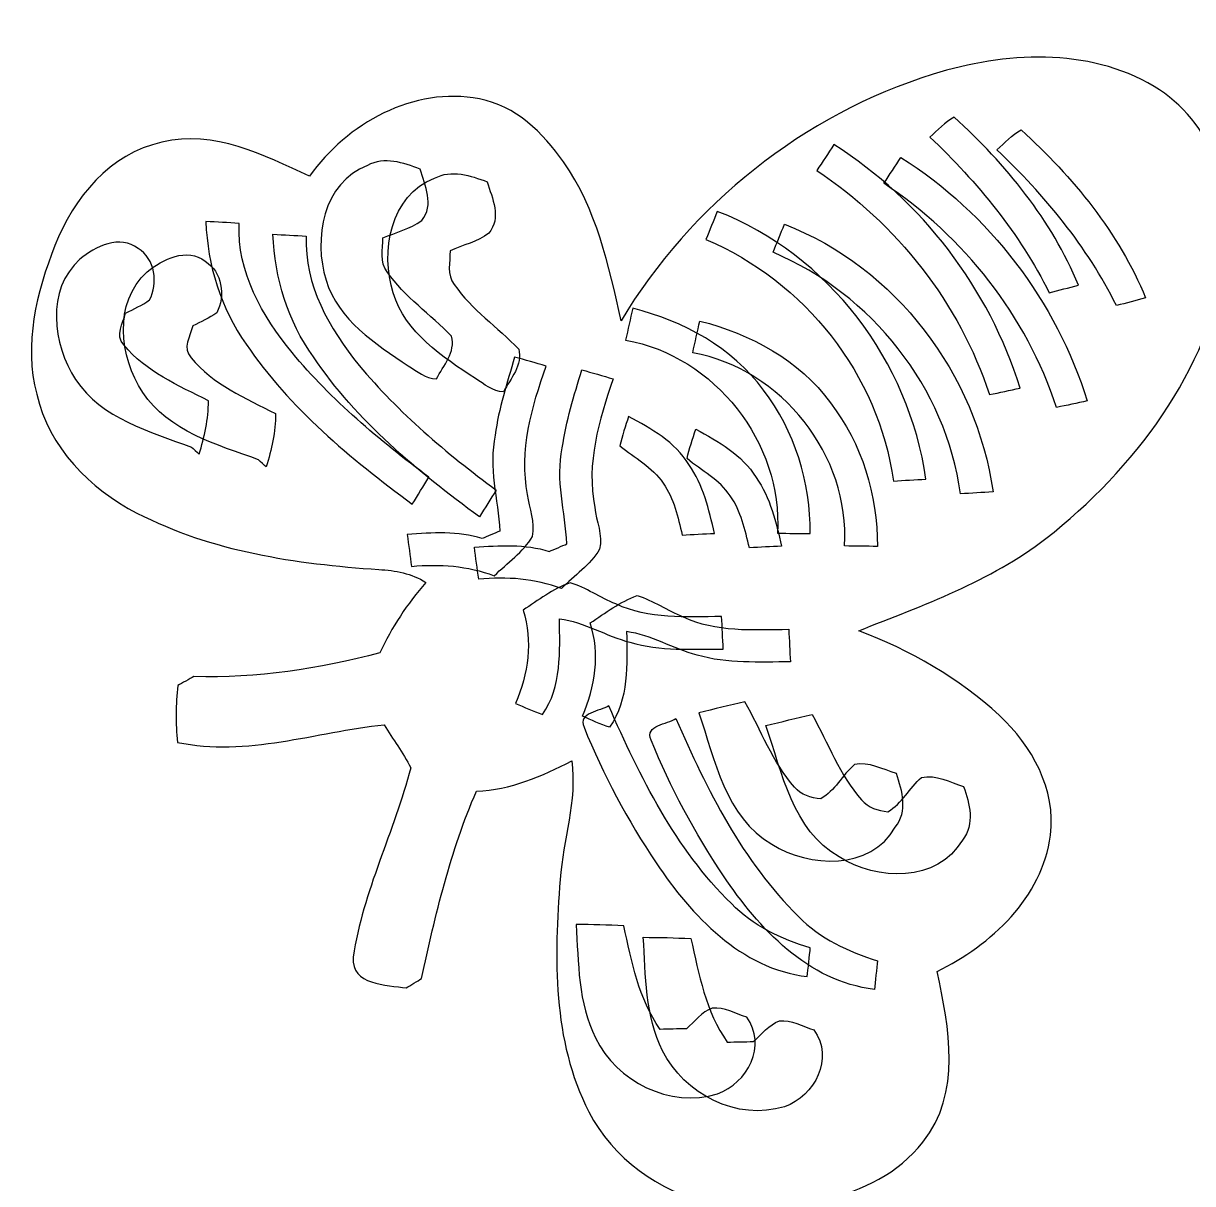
# Model space of a CAD drawing. Header units: centimetres. Extents: x -12.1 to 13.1, y -14.1 to 13.3.
# Drawn here: x -6.01 to 0.07, y -0.75 to 5.28 of the extents above; entities that cross this region are included whole.
import ezdxf

# ---------------------------------------------------------------- set-up
doc = ezdxf.new("R2010")
doc.units = ezdxf.units.CM
doc.header["$MEASUREMENT"] = 0
doc.layers.add('Camada 1', color=7, linetype='Continuous')

msp = doc.modelspace()

# ---------------------------------------------------------------- linework, layer by layer
at = {"layer": 'Camada 1', "color": 156}
for points, knots in [([(7.19334, 13.03468), (7.3401, 13.14263), (7.51225, 13.26928), (7.70557, 13.21495), (7.70557, 13.21495), (7.91901, 13.15815), (8.08834, 13.00116), (8.24214, 12.84982), (8.24214, 12.84982), (8.79777, 12.26703), (9.40139, 11.73364), (9.99792, 11.19388), (9.99792, 11.19388), (10.52957, 10.72434), (11.03686, 10.22834), (11.5766, 9.76796), (11.5766, 9.76796), (11.98617, 9.39331), (12.42044, 9.03312), (12.74042, 8.57451), (12.74042, 8.57451), (12.92775, 8.31945), (12.91927, 7.97622), (12.84942, 7.68163), (12.84942, 7.68163), (12.81627, 7.54723), (12.72384, 7.40189), (12.56967, 7.39941), (12.56967, 7.39941), (12.29204, 7.39624), (12.02464, 7.5144), (11.79674, 7.66575), (11.79674, 7.66575), (11.68173, 7.75993), (11.56956, 7.86084), (11.42774, 7.91376), (11.42774, 7.91376), (11.37553, 7.4301), (11.34307, 6.94469), (11.29825, 6.46031), (11.29825, 6.46031), (11.19985, 5.42278), (11.10317, 4.38457), (10.96311, 3.35162), (10.96311, 3.35162), (10.95571, 3.29802), (10.96031, 3.23804), (11.01004, 3.20524), (11.01004, 3.20524), (11.1434, 3.09765), (11.30215, 3.02389), (11.45842, 2.95513), (11.45842, 2.95513), (11.79957, 2.8126), (12.25007, 3.02145), (12.33649, 3.38514), (12.33649, 3.38514), (12.37917, 3.58693), (12.17986, 3.69558), (12.02887, 3.76931), (12.02887, 3.76931), (12.06345, 3.64408), (12.06062, 3.50793), (11.99007, 3.39503), (11.99007, 3.39503), (11.86906, 3.15336), (11.41751, 3.21089), (11.39493, 3.49312), (11.39493, 3.49312), (11.4034, 3.75029), (11.57166, 4.01415), (11.8299, 4.08223), (11.8299, 4.08223), (12.18974, 4.19161), (12.58238, 3.92065), (12.67869, 3.57177), (12.67869, 3.57177), (12.74006, 3.32555), (12.63459, 3.0694), (12.47867, 2.88068), (12.47867, 2.88068), (12.33967, 2.71559), (12.11565, 2.681), (11.93432, 2.58189), (11.93432, 2.58189), (12.07967, 2.44464), (12.28427, 2.3995), (12.43138, 2.26473), (12.43138, 2.26473), (12.69562, 2.04459), (12.84273, 1.71262), (12.90093, 1.37924), (12.90093, 1.37924), (12.93798, 1.15913), (12.87976, 0.92345), (12.73053, 0.75554), (12.73053, 0.75554), (12.59332, 0.60244), (12.38377, 0.53437), (12.18409, 0.51776), (12.18409, 0.51776), (11.98371, 0.49909), (11.81473, 0.6423), (11.71559, 0.80319), (11.71559, 0.80319), (11.63517, 0.92452), (11.60165, 1.0995), (11.69866, 1.22156), (11.69866, 1.22156), (11.76851, 1.32422), (11.89164, 1.36022), (12.00417, 1.39409), (12.00417, 1.39409), (12.07826, 1.36022), (12.17033, 1.3482), (12.22324, 1.28047), (12.22324, 1.28047), (12.27192, 1.18346), (12.25923, 1.07163), (12.27051, 0.96652), (12.27051, 0.96652), (12.3961, 0.96652), (12.52664, 1.03528), (12.54145, 1.17078), (12.54145, 1.17078), (12.5665, 1.52638), (12.38765, 1.89397), (12.08143, 2.08128), (12.08143, 2.08128), (11.93608, 1.8661), (11.82072, 1.57434), (11.54239, 1.50695), (11.54239, 1.50695), (11.27428, 1.44842), (11.05097, 1.7479), (11.1374, 1.99591), (11.1374, 1.99591), (11.20655, 2.04142), (11.28098, 2.09609), (11.36917, 2.0746), (11.36917, 2.0746), (11.46231, 2.06998), (11.50463, 1.97297), (11.55121, 1.90665), (11.55121, 1.90665), (11.62423, 2.00683), (11.70043, 2.13068), (11.65281, 2.25839), (11.65281, 2.25839), (11.43196, 2.48205), (11.13634, 2.60655), (10.86152, 2.74946), (10.86152, 2.74946), (10.84176, 2.66584), (10.82412, 2.58151), (10.80826, 2.49721), (10.80826, 2.49721), (10.56836, 2.42066), (10.31401, 2.43089), (10.06565, 2.42417), (10.06565, 2.42417), (9.2765, 2.41749), (8.48768, 2.45242), (7.69958, 2.48487), (7.69958, 2.48487), (7.70735, 2.3367), (7.77225, 2.1991), (7.78283, 2.05165), (7.78283, 2.05165), (7.77154, 1.78073), (7.61774, 1.51577), (7.37713, 1.38489), (7.37713, 1.38489), (7.05752, 1.20147), (6.6737, 1.24874), (6.32409, 1.28894), (6.32409, 1.28894), (5.98826, 1.31998), (5.61572, 1.3729), (5.3148, 1.18346), (5.3148, 1.18346), (5.14406, 1.07976), (4.98355, 0.88714), (5.03257, 0.67441), (5.03257, 0.67441), (5.08656, 0.49519), (5.26259, 0.37031), (5.44287, 0.34209), (5.44287, 0.34209), (5.55504, 0.32446), (5.67746, 0.37665), (5.71486, 0.48954), (5.71486, 0.48954), (5.70144, 0.51142), (5.67534, 0.55483), (5.66229, 0.57632), (5.66229, 0.57632), (5.57516, 0.64371), (5.41746, 0.68006), (5.4178, 0.812), (5.4178, 0.812), (5.40898, 0.9136), (5.51236, 0.96155), (5.58325, 1.00848), (5.58325, 1.00848), (5.75613, 0.98874), (5.9678, 0.96755), (6.0641, 0.79998), (6.0641, 0.79998), (6.1837, 0.60595), (6.10432, 0.35232), (5.94909, 0.20308), (5.94909, 0.20308), (5.81151, 0.07469), (5.63407, -0.02938), (5.44075, -0.0248), (5.44075, -0.0248), (5.15182, -0.03221), (4.89535, 0.16746), (4.75742, 0.4091), (4.75742, 0.4091), (4.66464, 0.58514), (4.59937, 0.80353), (4.69039, 0.99366), (4.69039, 0.99366), (4.54716, 0.9002), (4.38417, 0.81269), (4.20708, 0.83068), (4.20708, 0.83068), (3.86136, 0.85679), (3.57383, 1.14749), (3.51387, 1.48297), (3.51387, 1.48297), (3.45496, 1.71579), (3.51528, 1.95464), (3.56784, 2.18253), (3.56784, 2.18253), (3.64863, 2.51695), (3.76611, 2.85564), (3.72342, 3.20452), (3.72342, 3.20452), (3.6772, 3.43665), (3.54174, 3.69455), (3.29373, 3.7545), (3.29373, 3.7545), (3.10923, 3.7845), (2.9466, 3.64939), (2.85558, 3.50194), (2.85558, 3.50194), (2.78715, 3.40278), (2.81255, 3.27755), (2.82101, 3.16538), (2.82101, 3.16538), (2.87992, 3.14702), (2.94836, 3.09624), (3.00729, 3.14595), (3.00729, 3.14595), (3.09018, 3.21933), (3.13993, 3.33998), (3.25704, 3.36682), (3.25704, 3.36682), (3.34772, 3.34598), (3.43026, 3.27649), (3.43908, 3.17878), (3.43908, 3.17878), (3.42814, 3.0313), (3.3777, 2.87751), (3.26798, 2.77344), (3.26798, 2.77344), (3.11982, 2.65489), (2.89651, 2.67253), (2.74517, 2.77592), (2.74517, 2.77592), (2.56172, 2.91031), (2.46507, 3.13431), (2.43473, 3.3541), (2.43473, 3.3541), (2.44248, 3.79084), (2.8704, 4.13091), (3.29092, 4.12316), (3.29092, 4.12316), (3.53962, 4.1288), (3.75517, 3.9796), (3.94108, 3.8307), (3.94108, 3.8307), (3.89946, 4.11609), (3.88358, 4.40431), (3.84443, 4.69008), (3.84443, 4.69008), (3.75658, 4.65869), (3.66027, 4.62376), (3.57032, 4.66927), (3.57032, 4.66927), (3.45672, 4.69642), (3.36641, 4.82271), (3.24081, 4.77614), (3.24081, 4.77614), (3.03516, 4.68936), (2.99211, 4.43924), (2.82737, 4.30836), (2.82737, 4.30836), (2.60793, 4.17008), (2.32783, 4.39128), (2.30914, 4.622), (2.30914, 4.622), (2.2975, 4.80015), (2.46189, 4.91904), (2.49681, 5.08413), (2.49681, 5.08413), (2.50599, 5.14411), (2.47106, 5.20409), (2.41955, 5.23265), (2.41955, 5.23265), (2.26539, 5.31592), (2.07523, 5.31202), (1.93273, 5.41927), (1.93273, 5.41927), (1.86958, 5.48982), (1.84383, 5.59531), (1.88439, 5.68385), (1.88439, 5.68385), (1.94647, 5.88777), (2.1144, 6.03453), (2.29538, 6.13433), (2.29538, 6.13433), (2.22799, 6.27968), (2.11863, 6.40773), (2.08865, 6.56828), (2.08865, 6.56828), (2.08125, 6.64376), (2.10417, 6.71821), (2.11229, 6.793), (2.11229, 6.793), (1.99975, 6.82297), (1.88298, 6.82755), (1.77045, 6.79476), (1.77045, 6.79476), (1.73729, 6.66071), (1.72316, 6.49348), (1.5944, 6.41339), (1.5944, 6.41339), (1.35204, 6.33718), (1.09347, 6.41938), (0.88885, 6.5545), (0.88885, 6.5545), (0.66378, 6.48677), (0.47504, 6.32733), (0.24044, 6.28568), (0.24044, 6.28568), (0.0443, 6.23596), (-0.21392, 6.2938), (-0.29507, 6.49948), (-0.29507, 6.49948), (-0.38185, 6.70584), (-0.27848, 6.92564), (-0.18183, 7.10836), (-0.18183, 7.10836), (-0.04106, 7.40998), (-0.32752, 7.73385), (-0.18005, 8.03299), (-0.18005, 8.03299), (-0.0654, 8.23126), (0.21082, 8.2302), (0.3417, 8.41153), (0.3417, 8.41153), (0.46269, 8.65141), (0.15084, 8.8585), (0.23268, 9.10156), (0.23268, 9.10156), (0.30501, 9.2977), (0.48069, 9.44341), (0.67647, 9.50725), (0.67647, 9.50725), (0.82499, 9.55982), (0.99151, 9.62825), (1.05783, 9.78348), (1.05783, 9.78348), (1.1171, 9.90202), (1.09099, 10.03924), (1.04619, 10.15742), (1.04619, 10.15742), (0.98974, 10.30842), (0.95728, 10.46893), (0.96929, 10.6305), (0.96929, 10.6305), (1.13085, 10.68871), (1.30443, 10.71058), (1.45858, 10.7896), (1.45858, 10.7896), (1.61345, 10.86474), (1.80995, 10.94977), (1.96236, 10.82135), (1.96236, 10.82135), (1.98282, 10.82029), (2.02443, 10.81817), (2.04526, 10.81677), (2.04526, 10.81677), (2.04173, 11.13815), (2.16944, 11.45106), (2.36169, 11.704), (2.36169, 11.704), (2.46294, 11.73893), (2.54973, 11.67084), (2.6284, 11.61686), (2.6284, 11.61686), (2.81855, 11.47611), (3.1043, 11.46693), (3.21859, 11.23199), (3.21859, 11.23199), (3.23058, 11.23128), (3.25528, 11.22987), (3.26763, 11.22916), (3.26763, 11.22916), (3.26763, 11.25562), (3.26763, 11.30889), (3.26763, 11.3357), (3.26763, 11.3357), (3.38652, 11.49375), (3.58372, 11.55442), (3.76822, 11.59781), (3.76822, 11.59781), (3.90263, 11.63133), (4.04268, 11.64014), (4.18027, 11.62286), (4.18027, 11.62286), (4.20425, 11.52691), (4.22119, 11.42954), (4.23918, 11.33217), (4.23918, 11.33217), (4.29386, 11.09017), (4.49741, 10.88627), (4.44556, 10.62239), (4.44556, 10.62239), (4.59442, 10.71058), (4.76199, 10.77408), (4.88583, 10.89966), (4.88583, 10.89966), (5.20121, 11.19353), (5.51871, 11.48493), (5.84009, 11.77174), (5.84009, 11.77174), (6.286, 12.19824), (6.70193, 12.65933), (7.19334, 13.03468)], [0, 0, 0, 0, 0.0089286, 0.0089286, 0.0089286, 0.0089286, 0.0178571, 0.0178571, 0.0178571, 0.0178571, 0.0267857, 0.0267857, 0.0267857, 0.0267857, 0.0357143, 0.0357143, 0.0357143, 0.0357143, 0.0446429, 0.0446429, 0.0446429, 0.0446429, 0.0535714, 0.0535714, 0.0535714, 0.0535714, 0.0625, 0.0625, 0.0625, 0.0625, 0.0714286, 0.0714286, 0.0714286, 0.0714286, 0.0803571, 0.0803571, 0.0803571, 0.0803571, 0.0892857, 0.0892857, 0.0892857, 0.0892857, 0.0982143, 0.0982143, 0.0982143, 0.0982143, 0.1071429, 0.1071429, 0.1071429, 0.1071429, 0.1160714, 0.1160714, 0.1160714, 0.1160714, 0.125, 0.125, 0.125, 0.125, 0.1339286, 0.1339286, 0.1339286, 0.1339286, 0.1428571, 0.1428571, 0.1428571, 0.1428571, 0.1517857, 0.1517857, 0.1517857, 0.1517857, 0.1607143, 0.1607143, 0.1607143, 0.1607143, 0.1696429, 0.1696429, 0.1696429, 0.1696429, 0.1785714, 0.1785714, 0.1785714, 0.1785714, 0.1875, 0.1875, 0.1875, 0.1875, 0.1964286, 0.1964286, 0.1964286, 0.1964286, 0.2053571, 0.2053571, 0.2053571, 0.2053571, 0.2142857, 0.2142857, 0.2142857, 0.2142857, 0.2232143, 0.2232143, 0.2232143, 0.2232143, 0.2321429, 0.2321429, 0.2321429, 0.2321429, 0.2410714, 0.2410714, 0.2410714, 0.2410714, 0.25, 0.25, 0.25, 0.25, 0.2589286, 0.2589286, 0.2589286, 0.2589286, 0.2678571, 0.2678571, 0.2678571, 0.2678571, 0.2767857, 0.2767857, 0.2767857, 0.2767857, 0.2857143, 0.2857143, 0.2857143, 0.2857143, 0.2946429, 0.2946429, 0.2946429, 0.2946429, 0.3035714, 0.3035714, 0.3035714, 0.3035714, 0.3125, 0.3125, 0.3125, 0.3125, 0.3214286, 0.3214286, 0.3214286, 0.3214286, 0.3303571, 0.3303571, 0.3303571, 0.3303571, 0.3392857, 0.3392857, 0.3392857, 0.3392857, 0.3482143, 0.3482143, 0.3482143, 0.3482143, 0.3571429, 0.3571429, 0.3571429, 0.3571429, 0.3660714, 0.3660714, 0.3660714, 0.3660714, 0.375, 0.375, 0.375, 0.375, 0.3839286, 0.3839286, 0.3839286, 0.3839286, 0.3928571, 0.3928571, 0.3928571, 0.3928571, 0.4017857, 0.4017857, 0.4017857, 0.4017857, 0.4107143, 0.4107143, 0.4107143, 0.4107143, 0.4196429, 0.4196429, 0.4196429, 0.4196429, 0.4285714, 0.4285714, 0.4285714, 0.4285714, 0.4375, 0.4375, 0.4375, 0.4375, 0.4464286, 0.4464286, 0.4464286, 0.4464286, 0.4553571, 0.4553571, 0.4553571, 0.4553571, 0.4642857, 0.4642857, 0.4642857, 0.4642857, 0.4732143, 0.4732143, 0.4732143, 0.4732143, 0.4821429, 0.4821429, 0.4821429, 0.4821429, 0.4910714, 0.4910714, 0.4910714, 0.4910714, 0.5, 0.5, 0.5, 0.5, 0.5089286, 0.5089286, 0.5089286, 0.5089286, 0.5178571, 0.5178571, 0.5178571, 0.5178571, 0.5267857, 0.5267857, 0.5267857, 0.5267857, 0.5357143, 0.5357143, 0.5357143, 0.5357143, 0.5446429, 0.5446429, 0.5446429, 0.5446429, 0.5535714, 0.5535714, 0.5535714, 0.5535714, 0.5625, 0.5625, 0.5625, 0.5625, 0.5714286, 0.5714286, 0.5714286, 0.5714286, 0.5803571, 0.5803571, 0.5803571, 0.5803571, 0.5892857, 0.5892857, 0.5892857, 0.5892857, 0.5982143, 0.5982143, 0.5982143, 0.5982143, 0.6071429, 0.6071429, 0.6071429, 0.6071429, 0.6160714, 0.6160714, 0.6160714, 0.6160714, 0.625, 0.625, 0.625, 0.625, 0.6339286, 0.6339286, 0.6339286, 0.6339286, 0.6428571, 0.6428571, 0.6428571, 0.6428571, 0.6517857, 0.6517857, 0.6517857, 0.6517857, 0.6607143, 0.6607143, 0.6607143, 0.6607143, 0.6696429, 0.6696429, 0.6696429, 0.6696429, 0.6785714, 0.6785714, 0.6785714, 0.6785714, 0.6875, 0.6875, 0.6875, 0.6875, 0.6964286, 0.6964286, 0.6964286, 0.6964286, 0.7053571, 0.7053571, 0.7053571, 0.7053571, 0.7142857, 0.7142857, 0.7142857, 0.7142857, 0.7232143, 0.7232143, 0.7232143, 0.7232143, 0.7321429, 0.7321429, 0.7321429, 0.7321429, 0.7410714, 0.7410714, 0.7410714, 0.7410714, 0.75, 0.75, 0.75, 0.75, 0.7589286, 0.7589286, 0.7589286, 0.7589286, 0.7678571, 0.7678571, 0.7678571, 0.7678571, 0.7767857, 0.7767857, 0.7767857, 0.7767857, 0.7857143, 0.7857143, 0.7857143, 0.7857143, 0.7946429, 0.7946429, 0.7946429, 0.7946429, 0.8035714, 0.8035714, 0.8035714, 0.8035714, 0.8125, 0.8125, 0.8125, 0.8125, 0.8214286, 0.8214286, 0.8214286, 0.8214286, 0.8303571, 0.8303571, 0.8303571, 0.8303571, 0.8392857, 0.8392857, 0.8392857, 0.8392857, 0.8482143, 0.8482143, 0.8482143, 0.8482143, 0.8571429, 0.8571429, 0.8571429, 0.8571429, 0.8660714, 0.8660714, 0.8660714, 0.8660714, 0.875, 0.875, 0.875, 0.875, 0.8839286, 0.8839286, 0.8839286, 0.8839286, 0.8928571, 0.8928571, 0.8928571, 0.8928571, 0.9017857, 0.9017857, 0.9017857, 0.9017857, 0.9107143, 0.9107143, 0.9107143, 0.9107143, 0.9196429, 0.9196429, 0.9196429, 0.9196429, 0.9285714, 0.9285714, 0.9285714, 0.9285714, 0.9375, 0.9375, 0.9375, 0.9375, 0.9464286, 0.9464286, 0.9464286, 0.9464286, 0.9553571, 0.9553571, 0.9553571, 0.9553571, 0.9642857, 0.9642857, 0.9642857, 0.9642857, 0.9732143, 0.9732143, 0.9732143, 0.9732143, 0.9821429, 0.9821429, 0.9821429, 0.9821429, 1, 1, 1, 1]), ([(-1.28147, 5.01633), (-0.90964, 5.13308), (-0.47819, 5.15813), (-0.13175, 4.95352), (-0.13175, 4.95352), (0.16774, 4.77362), (0.3018, 4.39439), (0.24499, 4.05887), (0.24499, 4.05887), (0.14798, 3.46976), (-0.23442, 2.96422), (-0.69549, 2.60225), (-0.69549, 2.60225), (-0.98512, 2.38073), (-1.3319, 2.25512), (-1.66811, 2.12355), (-1.66811, 2.12355), (-1.40104, 2.02158), (-1.1467, 1.87764), (-0.93644, 1.68258), (-0.93644, 1.68258), (-0.76675, 1.52559), (-0.64116, 1.2977), (-0.67115, 1.06064), (-0.67115, 1.06064), (-0.71313, 0.73535), (-0.97949, 0.49016), (-1.26064, 0.35226), (-1.26064, 0.35226), (-1.19715, 0.06049), (-1.13224, -0.28029), (-1.33402, -0.53533), (-1.33402, -0.53533), (-1.59402, -0.86024), (-2.06039, -0.89448), (-2.44422, -0.85107), (-2.44422, -0.85107), (-2.70951, -0.79075), (-2.94622, -0.6207), (-3.07145, -0.3773), (-3.07145, -0.3773), (-3.26302, -0.00582), (-3.25031, 0.42564), (-3.22138, 0.83061), (-3.22138, 0.83061), (-3.20445, 1.03663), (-3.13248, 1.23947), (-3.16001, 1.44728), (-3.16001, 1.44728), (-3.31486, 1.36684), (-3.4789, 1.29628), (-3.656, 1.28922), (-3.656, 1.28922), (-3.79253, 0.97806), (-3.86873, 0.64574), (-3.94141, 0.31519), (-3.94141, 0.31519), (-3.96117, 0.3032), (-4.00102, 0.27888), (-4.02078, 0.26689), (-4.02078, 0.26689), (-4.12167, 0.28239), (-4.30934, 0.27956), (-4.29665, 0.42705), (-4.29665, 0.42705), (-4.24656, 0.76853), (-4.08252, 1.08003), (-3.99786, 1.41162), (-3.99786, 1.41162), (-4.03701, 1.48997), (-4.09134, 1.55945), (-4.13544, 1.63459), (-4.13544, 1.63459), (-4.49175, 1.59721), (-4.85157, 1.46702), (-5.2107, 1.54322), (-5.2107, 1.54322), (-5.22057, 1.64165), (-5.21986, 1.74077), (-5.20893, 1.83885), (-5.20893, 1.83885), (-5.18812, 1.85049), (-5.14614, 1.87378), (-5.12497, 1.88543), (-5.12497, 1.88543), (-4.79831, 1.87447), (-4.47374, 1.92563), (-4.15836, 2.00783), (-4.15836, 2.00783), (-4.09768, 2.14188), (-4.01443, 2.26359), (-3.91919, 2.37508), (-3.91919, 2.37508), (-3.99291, 2.42162), (-4.07828, 2.43681), (-4.16365, 2.44209), (-4.16365, 2.44209), (-4.59368, 2.47102), (-5.03395, 2.5349), (-5.4213, 2.73526), (-5.4213, 2.73526), (-5.66649, 2.86084), (-5.87957, 3.0785), (-5.94201, 3.35297), (-5.94201, 3.35297), (-6.01186, 3.61225), (-5.94272, 3.8832), (-5.84782, 4.12625), (-5.84782, 4.12625), (-5.75045, 4.37213), (-5.56207, 4.60605), (-5.29149, 4.66317), (-5.29149, 4.66317), (-5.02021, 4.72987), (-4.76303, 4.59582), (-4.52384, 4.48679), (-4.52384, 4.48679), (-4.33017, 4.76057), (-3.98161, 4.95528), (-3.64084, 4.88862), (-3.64084, 4.88862), (-3.45351, 4.85334), (-3.30853, 4.71223), (-3.20304, 4.56123), (-3.20304, 4.56123), (-3.0323, 4.31746), (-2.96669, 4.02149), (-2.90425, 3.73538), (-2.90425, 3.73538), (-2.54087, 4.33723), (-1.95455, 4.80852), (-1.28147, 5.01633)], [0, 0, 0, 0, 0.0294118, 0.0294118, 0.0294118, 0.0294118, 0.0588235, 0.0588235, 0.0588235, 0.0588235, 0.0882353, 0.0882353, 0.0882353, 0.0882353, 0.1176471, 0.1176471, 0.1176471, 0.1176471, 0.1470588, 0.1470588, 0.1470588, 0.1470588, 0.1764706, 0.1764706, 0.1764706, 0.1764706, 0.2058824, 0.2058824, 0.2058824, 0.2058824, 0.2352941, 0.2352941, 0.2352941, 0.2352941, 0.2647059, 0.2647059, 0.2647059, 0.2647059, 0.2941176, 0.2941176, 0.2941176, 0.2941176, 0.3235294, 0.3235294, 0.3235294, 0.3235294, 0.3529412, 0.3529412, 0.3529412, 0.3529412, 0.3823529, 0.3823529, 0.3823529, 0.3823529, 0.4117647, 0.4117647, 0.4117647, 0.4117647, 0.4411765, 0.4411765, 0.4411765, 0.4411765, 0.4705882, 0.4705882, 0.4705882, 0.4705882, 0.5, 0.5, 0.5, 0.5, 0.5294118, 0.5294118, 0.5294118, 0.5294118, 0.5588235, 0.5588235, 0.5588235, 0.5588235, 0.5882353, 0.5882353, 0.5882353, 0.5882353, 0.6176471, 0.6176471, 0.6176471, 0.6176471, 0.6470588, 0.6470588, 0.6470588, 0.6470588, 0.6764706, 0.6764706, 0.6764706, 0.6764706, 0.7058824, 0.7058824, 0.7058824, 0.7058824, 0.7352941, 0.7352941, 0.7352941, 0.7352941, 0.7647059, 0.7647059, 0.7647059, 0.7647059, 0.7941176, 0.7941176, 0.7941176, 0.7941176, 0.8235294, 0.8235294, 0.8235294, 0.8235294, 0.8529412, 0.8529412, 0.8529412, 0.8529412, 0.8823529, 0.8823529, 0.8823529, 0.8823529, 0.9117647, 0.9117647, 0.9117647, 0.9117647, 0.9411765, 0.9411765, 0.9411765, 0.9411765, 1, 1, 1, 1]), ([(-0.94914, 4.62369), (-0.94914, 4.62369), (-0.94914, 4.62369), (-0.94914, 4.62369), (-0.94914, 4.62369), (-0.70114, 4.38836), (-0.481, 4.12133), (-0.32826, 3.81406), (-0.32826, 3.81406), (-0.27744, 3.82674), (-0.22701, 3.84052), (-0.17621, 3.85392), (-0.17621, 3.85392), (-0.31521, 4.19116), (-0.55474, 4.48361), (-0.8232, 4.72704), (-0.8232, 4.72704), (-0.87188, 4.70165), (-0.90893, 4.65966), (-0.94914, 4.62369)], [0, 0, 0, 0, 0.1666667, 0.1666667, 0.1666667, 0.1666667, 0.3333333, 0.3333333, 0.3333333, 0.3333333, 0.5, 0.5, 0.5, 0.5, 0.6666667, 0.6666667, 0.6666667, 0.6666667, 1, 1, 1, 1]), ([(-1.53758, 4.44975), (-1.53758, 4.44975), (-1.53758, 4.44975), (-1.53758, 4.44975), (-1.53758, 4.44975), (-1.12094, 4.17283), (-0.79569, 3.76149), (-0.6394, 3.28455), (-0.6394, 3.28455), (-0.58612, 3.29547), (-0.53321, 3.30711), (-0.4796, 3.31804), (-0.4796, 3.31804), (-0.64116, 3.83628), (-0.98972, 4.29382), (-1.44833, 4.58452), (-1.44833, 4.58452), (-1.47796, 4.53936), (-1.50724, 4.49419), (-1.53758, 4.44975)], [0, 0, 0, 0, 0.1666667, 0.1666667, 0.1666667, 0.1666667, 0.3333333, 0.3333333, 0.3333333, 0.3333333, 0.5, 0.5, 0.5, 0.5, 0.6666667, 0.6666667, 0.6666667, 0.6666667, 1, 1, 1, 1]), ([(-3.87368, 4.47586), (-3.87368, 4.47586), (-3.87368, 4.47586), (-3.87368, 4.47586), (-3.87368, 4.47586), (-4.10508, 4.38908), (-4.15554, 4.09204), (-4.08886, 3.88004), (-4.08886, 3.88004), (-4.02502, 3.67154), (-3.83275, 3.54841), (-3.66131, 3.4341), (-3.66131, 3.4341), (-3.61509, 3.40764), (-3.57204, 3.36602), (-3.51525, 3.36637), (-3.51525, 3.36637), (-3.47856, 3.43341), (-3.414, 3.50641), (-3.43622, 3.58792), (-3.43622, 3.58792), (-3.54524, 3.70185), (-3.6807, 3.79146), (-3.77101, 3.92272), (-3.77101, 3.92272), (-3.81228, 3.97281), (-3.79182, 4.04054), (-3.79323, 4.09911), (-3.79323, 4.09911), (-3.72585, 4.12874), (-3.65107, 4.14531), (-3.59146, 4.18975), (-3.59146, 4.18975), (-3.52477, 4.27091), (-3.57452, 4.3711), (-3.59991, 4.45754), (-3.59991, 4.45754), (-3.68706, 4.48999), (-3.78512, 4.52385), (-3.87368, 4.47586)], [0, 0, 0, 0, 0.0909091, 0.0909091, 0.0909091, 0.0909091, 0.1818182, 0.1818182, 0.1818182, 0.1818182, 0.2727273, 0.2727273, 0.2727273, 0.2727273, 0.3636364, 0.3636364, 0.3636364, 0.3636364, 0.4545455, 0.4545455, 0.4545455, 0.4545455, 0.5454545, 0.5454545, 0.5454545, 0.5454545, 0.6363636, 0.6363636, 0.6363636, 0.6363636, 0.7272727, 0.7272727, 0.7272727, 0.7272727, 0.8181818, 0.8181818, 0.8181818, 0.8181818, 1, 1, 1, 1]), ([(-2.05439, 4.23705), (-2.05439, 4.23705), (-2.05439, 4.23705), (-2.05439, 4.23705), (-2.05439, 4.23705), (-2.07415, 4.18834), (-2.09391, 4.14004), (-2.1133, 4.09098), (-2.1133, 4.09098), (-1.60107, 3.87366), (-1.21443, 3.38931), (-1.13895, 2.8351), (-1.13895, 2.8351), (-1.0825, 2.83861), (-1.02605, 2.84216), (-0.9696, 2.84533), (-0.9696, 2.84533), (-1.05709, 3.4567), (-1.47479, 4.01302), (-2.05439, 4.23705)], [0, 0, 0, 0, 0.1666667, 0.1666667, 0.1666667, 0.1666667, 0.3333333, 0.3333333, 0.3333333, 0.3333333, 0.5, 0.5, 0.5, 0.5, 0.6666667, 0.6666667, 0.6666667, 0.6666667, 1, 1, 1, 1]), ([(-4.71399, 4.18448), (-4.71399, 4.18448), (-4.71399, 4.18448), (-4.71399, 4.18448), (-4.71399, 4.18448), (-4.70517, 3.95727), (-4.63637, 3.73293), (-4.50408, 3.547), (-4.50408, 3.547), (-4.2776, 3.21293), (-3.96258, 2.9522), (-3.64048, 2.71514), (-3.64048, 2.71514), (-3.61156, 2.76207), (-3.58264, 2.80864), (-3.5537, 2.85519), (-3.5537, 2.85519), (-3.81194, 3.04643), (-4.05994, 3.25561), (-4.26595, 3.50324), (-4.26595, 3.50324), (-4.42012, 3.69341), (-4.55278, 3.92165), (-4.54077, 4.17493), (-4.54077, 4.17493), (-4.59863, 4.17848), (-4.65613, 4.18165), (-4.71399, 4.18448)], [0, 0, 0, 0, 0.125, 0.125, 0.125, 0.125, 0.25, 0.25, 0.25, 0.25, 0.375, 0.375, 0.375, 0.375, 0.5, 0.5, 0.5, 0.5, 0.625, 0.625, 0.625, 0.625, 0.75, 0.75, 0.75, 0.75, 1, 1, 1, 1]), ([(-5.36875, 3.98869), (-5.36875, 3.98869), (-5.36875, 3.98869), (-5.36875, 3.98869), (-5.36875, 3.98869), (-5.54584, 3.82956), (-5.51127, 3.54593), (-5.39133, 3.36286), (-5.39133, 3.36286), (-5.25514, 3.15966), (-5.00608, 3.09121), (-4.78878, 3.01218), (-4.78878, 3.01218), (-4.77889, 3.00267), (-4.75914, 2.98397), (-4.74927, 2.9748), (-4.74927, 2.9748), (-4.7214, 3.06475), (-4.69917, 3.15718), (-4.70093, 3.25206), (-4.70093, 3.25206), (-4.8558, 3.33285), (-5.02761, 3.4034), (-5.13978, 3.5431), (-5.13978, 3.5431), (-5.18741, 3.59323), (-5.14473, 3.6539), (-5.13096, 3.70788), (-5.13096, 3.70788), (-5.08899, 3.72972), (-5.04525, 3.74915), (-5.00644, 3.77665), (-5.00644, 3.77665), (-4.96093, 3.8624), (-4.97752, 3.99148), (-5.0664, 4.0444), (-5.0664, 4.0444), (-5.1599, 4.11816), (-5.28971, 4.05463), (-5.36875, 3.98869)], [0, 0, 0, 0, 0.0909091, 0.0909091, 0.0909091, 0.0909091, 0.1818182, 0.1818182, 0.1818182, 0.1818182, 0.2727273, 0.2727273, 0.2727273, 0.2727273, 0.3636364, 0.3636364, 0.3636364, 0.3636364, 0.4545455, 0.4545455, 0.4545455, 0.4545455, 0.5454545, 0.5454545, 0.5454545, 0.5454545, 0.6363636, 0.6363636, 0.6363636, 0.6363636, 0.7272727, 0.7272727, 0.7272727, 0.7272727, 0.8181818, 0.8181818, 0.8181818, 0.8181818, 1, 1, 1, 1]), ([(-2.531, 3.56853), (-2.531, 3.56853), (-2.531, 3.56853), (-2.531, 3.56853), (-2.531, 3.56853), (-2.06674, 3.48385), (-1.71397, 3.03513), (-1.74147, 2.56415), (-1.74147, 2.56415), (-1.68468, 2.56345), (-1.62789, 2.56273), (-1.5711, 2.56204), (-1.5711, 2.56204), (-1.57003, 2.82838), (-1.65082, 3.09652), (-1.81451, 3.3078), (-1.81451, 3.3078), (-1.97679, 3.53077), (-2.23114, 3.66658), (-2.49395, 3.73362), (-2.49395, 3.73362), (-2.50701, 3.67895), (-2.51936, 3.62389), (-2.531, 3.56853)], [0, 0, 0, 0, 0.1428571, 0.1428571, 0.1428571, 0.1428571, 0.2857143, 0.2857143, 0.2857143, 0.2857143, 0.4285714, 0.4285714, 0.4285714, 0.4285714, 0.5714286, 0.5714286, 0.5714286, 0.5714286, 0.7142857, 0.7142857, 0.7142857, 0.7142857, 1, 1, 1, 1]), ([(-3.10814, 3.47995), (-3.10814, 3.47995), (-3.10814, 3.47995), (-3.10814, 3.47995), (-3.10814, 3.47995), (-3.14766, 3.34629), (-3.19105, 3.21258), (-3.20939, 3.07357), (-3.20939, 3.07357), (-3.24538, 2.90741), (-3.19422, 2.74126), (-3.1854, 2.57476), (-3.1854, 2.57476), (-3.20833, 2.56487), (-3.2542, 2.54547), (-3.27712, 2.53593), (-3.27712, 2.53593), (-3.40342, 2.5751), (-3.53677, 2.5677), (-3.66694, 2.55746), (-3.66694, 2.55746), (-3.65953, 2.50206), (-3.65212, 2.4467), (-3.64437, 2.39131), (-3.64437, 2.39131), (-3.49902, 2.4054), (-3.35192, 2.39516), (-3.21432, 2.34297), (-3.21432, 2.34297), (-3.14729, 2.41001), (-3.0637, 2.46468), (-3.01537, 2.54757), (-3.01537, 2.54757), (-2.99878, 2.62027), (-3.0323, 2.69292), (-3.04076, 2.76489), (-3.04076, 2.76489), (-3.08592, 2.99209), (-3.0189, 3.21999), (-2.94481, 3.43307), (-2.94481, 3.43307), (-2.99948, 3.44857), (-3.05381, 3.46479), (-3.10814, 3.47995)], [0, 0, 0, 0, 0.0833333, 0.0833333, 0.0833333, 0.0833333, 0.1666667, 0.1666667, 0.1666667, 0.1666667, 0.25, 0.25, 0.25, 0.25, 0.3333333, 0.3333333, 0.3333333, 0.3333333, 0.4166667, 0.4166667, 0.4166667, 0.4166667, 0.5, 0.5, 0.5, 0.5, 0.5833333, 0.5833333, 0.5833333, 0.5833333, 0.6666667, 0.6666667, 0.6666667, 0.6666667, 0.75, 0.75, 0.75, 0.75, 0.8333333, 0.8333333, 0.8333333, 0.8333333, 1, 1, 1, 1]), ([(-2.51548, 3.17165), (-2.51548, 3.17165), (-2.51548, 3.17165), (-2.51548, 3.17165), (-2.51548, 3.17165), (-2.53135, 3.12084), (-2.5504, 3.0704), (-2.56099, 3.01817), (-2.56099, 3.01817), (-2.48443, 2.95609), (-2.39235, 2.90848), (-2.33627, 2.82415), (-2.33627, 2.82415), (-2.27946, 2.74477), (-2.25972, 2.64776), (-2.23643, 2.55464), (-2.23643, 2.55464), (-2.18105, 2.55781), (-2.12531, 2.56029), (-2.06957, 2.56311), (-2.06957, 2.56311), (-2.09778, 2.68727), (-2.12707, 2.81498), (-2.2022, 2.92082), (-2.2022, 2.92082), (-2.27417, 3.03864), (-2.39835, 3.10709), (-2.51548, 3.17165)], [0, 0, 0, 0, 0.125, 0.125, 0.125, 0.125, 0.25, 0.25, 0.25, 0.25, 0.375, 0.375, 0.375, 0.375, 0.5, 0.5, 0.5, 0.5, 0.625, 0.625, 0.625, 0.625, 0.75, 0.75, 0.75, 0.75, 1, 1, 1, 1]), ([(-3.06405, 2.16448), (-3.06405, 2.16448), (-3.06405, 2.16448), (-3.06405, 2.16448), (-3.06405, 2.16448), (-3.01218, 2.00149), (-3.03864, 1.83354), (-3.10391, 1.67941), (-3.10391, 1.67941), (-3.05805, 1.65895), (-3.01184, 1.6381), (-2.9635, 1.62188), (-2.9635, 1.62188), (-2.8612, 1.76654), (-2.87426, 1.95102), (-2.87496, 2.11897), (-2.87496, 2.11897), (-2.7455, 2.10236), (-2.63365, 2.02898), (-2.50842, 1.99725), (-2.50842, 1.99725), (-2.35108, 1.95033), (-2.18527, 1.96198), (-2.02335, 1.96125), (-2.02335, 1.96125), (-2.02618, 2.01806), (-2.02935, 2.07449), (-2.03217, 2.13096), (-2.03217, 2.13096), (-2.21633, 2.12955), (-2.4107, 2.11542), (-2.5818, 2.19621), (-2.5818, 2.19621), (-2.66364, 2.22832), (-2.73597, 2.28192), (-2.82027, 2.30593), (-2.82027, 2.30593), (-2.90988, 2.27524), (-2.98538, 2.21526), (-3.06405, 2.16448)], [0, 0, 0, 0, 0.0909091, 0.0909091, 0.0909091, 0.0909091, 0.1818182, 0.1818182, 0.1818182, 0.1818182, 0.2727273, 0.2727273, 0.2727273, 0.2727273, 0.3636364, 0.3636364, 0.3636364, 0.3636364, 0.4545455, 0.4545455, 0.4545455, 0.4545455, 0.5454545, 0.5454545, 0.5454545, 0.5454545, 0.6363636, 0.6363636, 0.6363636, 0.6363636, 0.7272727, 0.7272727, 0.7272727, 0.7272727, 0.8181818, 0.8181818, 0.8181818, 0.8181818, 1, 1, 1, 1]), ([(-2.7476, 1.55522), (-2.7476, 1.55522), (-2.7476, 1.55522), (-2.7476, 1.55522), (-2.7476, 1.55522), (-2.64778, 1.30827), (-2.52007, 1.07121), (-2.37189, 0.84966), (-2.37189, 0.84966), (-2.18739, 0.57557), (-1.9327, 0.30003), (-1.58662, 0.2591), (-1.58662, 0.2591), (-1.58272, 0.29613), (-1.57461, 0.37058), (-1.57073, 0.40762), (-1.57073, 0.40762), (-1.72173, 0.45488), (-1.86989, 0.52265), (-1.98137, 0.63834), (-1.98137, 0.63834), (-2.27276, 0.92411), (-2.45692, 1.2977), (-2.61884, 1.66704), (-2.61884, 1.66704), (-2.66293, 1.63707), (-2.78217, 1.63352), (-2.7476, 1.55522)], [0, 0, 0, 0, 0.125, 0.125, 0.125, 0.125, 0.25, 0.25, 0.25, 0.25, 0.375, 0.375, 0.375, 0.375, 0.5, 0.5, 0.5, 0.5, 0.625, 0.625, 0.625, 0.625, 0.75, 0.75, 0.75, 0.75, 1, 1, 1, 1]), ([(-2.15106, 1.63001), (-2.15106, 1.63001), (-2.15106, 1.63001), (-2.15106, 1.63001), (-2.15106, 1.63001), (-2.06569, 1.38658), (-2.01312, 1.08744), (-1.77041, 0.9474), (-1.77041, 0.9474), (-1.57497, 0.82354), (-1.25818, 0.81156), (-1.12906, 1.03521), (-1.12906, 1.03521), (-1.06274, 1.11917), (-1.09166, 1.22324), (-1.12306, 1.31427), (-1.12306, 1.31427), (-1.19432, 1.33614), (-1.26522, 1.37741), (-1.34179, 1.36084), (-1.34179, 1.36084), (-1.40458, 1.30579), (-1.44303, 1.225), (-1.51677, 1.1827), (-1.51677, 1.1827), (-1.56686, 1.18869), (-1.62048, 1.20244), (-1.65294, 1.24405), (-1.65294, 1.24405), (-1.76724, 1.3739), (-1.82757, 1.53899), (-1.91046, 1.68823), (-1.91046, 1.68823), (-1.99124, 1.67021), (-2.07098, 1.64906), (-2.15106, 1.63001)], [0, 0, 0, 0, 0.1, 0.1, 0.1, 0.1, 0.2, 0.2, 0.2, 0.2, 0.3, 0.3, 0.3, 0.3, 0.4, 0.4, 0.4, 0.4, 0.5, 0.5, 0.5, 0.5, 0.6, 0.6, 0.6, 0.6, 0.7, 0.7, 0.7, 0.7, 0.8, 0.8, 0.8, 0.8, 1, 1, 1, 1]), ([(-2.78852, 0.52968), (-2.78852, 0.52968), (-2.78852, 0.52968), (-2.78852, 0.52968), (-2.78852, 0.52968), (-2.77617, 0.33179), (-2.779, 0.12188), (-2.68798, -0.0598), (-2.68798, -0.0598), (-2.57722, -0.28594), (-2.30029, -0.42774), (-2.05405, -0.35084), (-2.05405, -0.35084), (-1.89635, -0.29438), (-1.79405, -0.09966), (-1.90129, 0.0485), (-1.90129, 0.0485), (-1.9602, 0.06614), (-2.0177, 0.10142), (-2.08085, 0.09508), (-2.08085, 0.09508), (-2.13588, 0.07531), (-2.17187, 0.02487), (-2.21492, -0.01216), (-2.21492, -0.01216), (-2.26077, -0.01322), (-2.30628, -0.01391), (-2.35143, -0.01533), (-2.35143, -0.01533), (-2.46362, 0.14376), (-2.4996, 0.33744), (-2.54087, 0.52334), (-2.54087, 0.52334), (-2.62342, 0.52758), (-2.70598, 0.52899), (-2.78852, 0.52968)], [0, 0, 0, 0, 0.1, 0.1, 0.1, 0.1, 0.2, 0.2, 0.2, 0.2, 0.3, 0.3, 0.3, 0.3, 0.4, 0.4, 0.4, 0.4, 0.5, 0.5, 0.5, 0.5, 0.6, 0.6, 0.6, 0.6, 0.7, 0.7, 0.7, 0.7, 0.8, 0.8, 0.8, 0.8, 1, 1, 1, 1])]:
    msp.add_open_spline(points, degree=3, knots=knots, dxfattribs=at)
at = {"layer": 'Camada 1', "color": 7}
for points, knots in [([(-1.29821, 4.69018), (-1.25801, 4.72615), (-1.22096, 4.76815), (-1.17228, 4.79354), (-1.17228, 4.79354), (-0.90382, 4.55012), (-0.66428, 4.25767), (-0.52528, 3.92041), (-0.52528, 3.92041), (-0.57608, 3.90701), (-0.62652, 3.89325), (-0.67734, 3.88055), (-0.67734, 3.88055), (-0.83007, 4.18782), (-1.05021, 4.45487), (-1.29821, 4.69018)], [0, 0, 0, 0, 0.2, 0.2, 0.2, 0.2, 0.4, 0.4, 0.4, 0.4, 0.6, 0.6, 0.6, 0.6, 1, 1, 1, 1]), ([(-1.88665, 4.51626), (-1.85632, 4.5607), (-1.82703, 4.60587), (-1.7974, 4.65101), (-1.7974, 4.65101), (-1.33879, 4.36033), (-0.99024, 3.90277), (-0.82868, 3.38454), (-0.82868, 3.38454), (-0.88229, 3.37361), (-0.9352, 3.36196), (-0.98848, 3.35104), (-0.98848, 3.35104), (-1.14477, 3.82798), (-1.47002, 4.23932), (-1.88665, 4.51626)], [0, 0, 0, 0, 0.2, 0.2, 0.2, 0.2, 0.4, 0.4, 0.4, 0.4, 0.6, 0.6, 0.6, 0.6, 1, 1, 1, 1]), ([(-4.22275, 4.54235), (-4.13419, 4.59034), (-4.03613, 4.55648), (-3.94899, 4.52402), (-3.94899, 4.52402), (-3.9236, 4.43759), (-3.87385, 4.3374), (-3.94053, 4.25626), (-3.94053, 4.25626), (-4.00015, 4.21181), (-4.07492, 4.19522), (-4.14231, 4.1656), (-4.14231, 4.1656), (-4.1409, 4.10703), (-4.16136, 4.0393), (-4.12009, 3.98921), (-4.12009, 3.98921), (-4.02978, 3.85797), (-3.89431, 3.76836), (-3.78529, 3.65441), (-3.78529, 3.65441), (-3.76307, 3.57292), (-3.82763, 3.4999), (-3.86432, 3.43288), (-3.86432, 3.43288), (-3.92112, 3.43252), (-3.96416, 3.47415), (-4.01038, 3.50061), (-4.01038, 3.50061), (-4.18182, 3.61492), (-4.37409, 3.73803), (-4.43793, 3.94652), (-4.43793, 3.94652), (-4.50461, 4.15854), (-4.45416, 4.45557), (-4.22275, 4.54235)], [0, 0, 0, 0, 0.1, 0.1, 0.1, 0.1, 0.2, 0.2, 0.2, 0.2, 0.3, 0.3, 0.3, 0.3, 0.4, 0.4, 0.4, 0.4, 0.5, 0.5, 0.5, 0.5, 0.6, 0.6, 0.6, 0.6, 0.7, 0.7, 0.7, 0.7, 0.8, 0.8, 0.8, 0.8, 1, 1, 1, 1]), ([(-2.40347, 4.30354), (-1.82386, 4.07952), (-1.40616, 3.52319), (-1.31867, 2.91182), (-1.31867, 2.91182), (-1.37512, 2.90865), (-1.43157, 2.90512), (-1.48802, 2.90159), (-1.48802, 2.90159), (-1.5635, 3.45581), (-1.95014, 3.94017), (-2.46238, 4.15748), (-2.46238, 4.15748), (-2.44298, 4.20652), (-2.42322, 4.25484), (-2.40347, 4.30354)], [0, 0, 0, 0, 0.2, 0.2, 0.2, 0.2, 0.4, 0.4, 0.4, 0.4, 0.6, 0.6, 0.6, 0.6, 1, 1, 1, 1]), ([(-5.06306, 4.25097), (-5.0052, 4.24814), (-4.9477, 4.24497), (-4.88984, 4.24144), (-4.88984, 4.24144), (-4.90185, 3.98814), (-4.76919, 3.7599), (-4.61503, 3.56975), (-4.61503, 3.56975), (-4.40901, 3.3221), (-4.16102, 3.11291), (-3.90277, 2.92169), (-3.90277, 2.92169), (-3.93171, 2.87513), (-3.96063, 2.82857), (-3.98955, 2.78165), (-3.98955, 2.78165), (-4.31165, 3.01871), (-4.62667, 3.27942), (-4.85315, 3.6135), (-4.85315, 3.6135), (-4.98544, 3.79942), (-5.05424, 4.02378), (-5.06306, 4.25097)], [0, 0, 0, 0, 0.1428571, 0.1428571, 0.1428571, 0.1428571, 0.2857143, 0.2857143, 0.2857143, 0.2857143, 0.4285714, 0.4285714, 0.4285714, 0.4285714, 0.5714286, 0.5714286, 0.5714286, 0.5714286, 0.7142857, 0.7142857, 0.7142857, 0.7142857, 1, 1, 1, 1]), ([(-5.71782, 4.05518), (-5.63879, 4.12114), (-5.50898, 4.18465), (-5.41548, 4.11091), (-5.41548, 4.11091), (-5.32659, 4.05799), (-5.31001, 3.92888), (-5.35552, 3.84315), (-5.35552, 3.84315), (-5.39433, 3.81565), (-5.43806, 3.79623), (-5.48004, 3.77437), (-5.48004, 3.77437), (-5.4938, 3.72039), (-5.53649, 3.65972), (-5.48886, 3.60961), (-5.48886, 3.60961), (-5.37669, 3.46991), (-5.20488, 3.39936), (-5.05001, 3.31857), (-5.05001, 3.31857), (-5.04825, 3.22367), (-5.07047, 3.13124), (-5.09834, 3.04129), (-5.09834, 3.04129), (-5.10821, 3.05047), (-5.12797, 3.06916), (-5.13785, 3.07869), (-5.13785, 3.07869), (-5.35515, 3.1577), (-5.60422, 3.22615), (-5.7404, 3.42935), (-5.7404, 3.42935), (-5.86034, 3.61244), (-5.89492, 3.89607), (-5.71782, 4.05518)], [0, 0, 0, 0, 0.1, 0.1, 0.1, 0.1, 0.2, 0.2, 0.2, 0.2, 0.3, 0.3, 0.3, 0.3, 0.4, 0.4, 0.4, 0.4, 0.5, 0.5, 0.5, 0.5, 0.6, 0.6, 0.6, 0.6, 0.7, 0.7, 0.7, 0.7, 0.8, 0.8, 0.8, 0.8, 1, 1, 1, 1]), ([(-2.88008, 3.63502), (-2.86843, 3.6904), (-2.85608, 3.74543), (-2.84302, 3.80012), (-2.84302, 3.80012), (-2.58022, 3.73308), (-2.32587, 3.59728), (-2.16358, 3.37431), (-2.16358, 3.37431), (-1.99989, 3.16301), (-1.9191, 2.89489), (-1.92017, 2.62854), (-1.92017, 2.62854), (-1.97696, 2.62924), (-2.03376, 2.62995), (-2.09055, 2.63065), (-2.09055, 2.63065), (-2.06304, 3.10161), (-2.41582, 3.55035), (-2.88008, 3.63502)], [0, 0, 0, 0, 0.1666667, 0.1666667, 0.1666667, 0.1666667, 0.3333333, 0.3333333, 0.3333333, 0.3333333, 0.5, 0.5, 0.5, 0.5, 0.6666667, 0.6666667, 0.6666667, 0.6666667, 1, 1, 1, 1]), ([(-3.45722, 3.54646), (-3.40289, 3.5313), (-3.34856, 3.51508), (-3.29388, 3.49956), (-3.29388, 3.49956), (-3.36797, 3.28648), (-3.435, 3.05859), (-3.38983, 2.83138), (-3.38983, 2.83138), (-3.38137, 2.75943), (-3.34785, 2.68676), (-3.36444, 2.61408), (-3.36444, 2.61408), (-3.41277, 2.53118), (-3.49637, 2.4765), (-3.5634, 2.40946), (-3.5634, 2.40946), (-3.70099, 2.46167), (-3.8481, 2.4719), (-3.99345, 2.45779), (-3.99345, 2.45779), (-4.0012, 2.51319), (-4.00861, 2.56857), (-4.01601, 2.62395), (-4.01601, 2.62395), (-3.88584, 2.63418), (-3.7525, 2.64159), (-3.6262, 2.60244), (-3.6262, 2.60244), (-3.60327, 2.61196), (-3.5574, 2.63136), (-3.53447, 2.64125), (-3.53447, 2.64125), (-3.54329, 2.80775), (-3.59445, 2.9739), (-3.55847, 3.14006), (-3.55847, 3.14006), (-3.54012, 3.27907), (-3.49673, 3.41277), (-3.45722, 3.54646)], [0, 0, 0, 0, 0.0909091, 0.0909091, 0.0909091, 0.0909091, 0.1818182, 0.1818182, 0.1818182, 0.1818182, 0.2727273, 0.2727273, 0.2727273, 0.2727273, 0.3636364, 0.3636364, 0.3636364, 0.3636364, 0.4545455, 0.4545455, 0.4545455, 0.4545455, 0.5454545, 0.5454545, 0.5454545, 0.5454545, 0.6363636, 0.6363636, 0.6363636, 0.6363636, 0.7272727, 0.7272727, 0.7272727, 0.7272727, 0.8181818, 0.8181818, 0.8181818, 0.8181818, 1, 1, 1, 1]), ([(-2.86456, 3.23814), (-2.74742, 3.17358), (-2.62325, 3.10515), (-2.55128, 2.98732), (-2.55128, 2.98732), (-2.47614, 2.88149), (-2.44686, 2.75378), (-2.41864, 2.6296), (-2.41864, 2.6296), (-2.47438, 2.62678), (-2.53012, 2.62431), (-2.5855, 2.62113), (-2.5855, 2.62113), (-2.60879, 2.71426), (-2.62854, 2.81128), (-2.68534, 2.89065), (-2.68534, 2.89065), (-2.74143, 2.97497), (-2.8335, 3.0226), (-2.91007, 3.08468), (-2.91007, 3.08468), (-2.89947, 3.13689), (-2.88042, 3.18735), (-2.86456, 3.23814)], [0, 0, 0, 0, 0.1428571, 0.1428571, 0.1428571, 0.1428571, 0.2857143, 0.2857143, 0.2857143, 0.2857143, 0.4285714, 0.4285714, 0.4285714, 0.4285714, 0.5714286, 0.5714286, 0.5714286, 0.5714286, 0.7142857, 0.7142857, 0.7142857, 0.7142857, 1, 1, 1, 1]), ([(-3.41312, 2.23097), (-3.33445, 2.28177), (-3.25895, 2.34173), (-3.16934, 2.37243), (-3.16934, 2.37243), (-3.08504, 2.34843), (-3.01271, 2.29481), (-2.93088, 2.26272), (-2.93088, 2.26272), (-2.75978, 2.18193), (-2.5654, 2.19604), (-2.38125, 2.19745), (-2.38125, 2.19745), (-2.37842, 2.141), (-2.37525, 2.08455), (-2.37243, 2.02776), (-2.37243, 2.02776), (-2.53434, 2.02847), (-2.70016, 2.01682), (-2.8575, 2.06375), (-2.8575, 2.06375), (-2.98272, 2.09549), (-3.09457, 2.16887), (-3.22403, 2.18546), (-3.22403, 2.18546), (-3.22333, 2.01753), (-3.21027, 1.83303), (-3.31257, 1.68839), (-3.31257, 1.68839), (-3.36091, 1.70461), (-3.40713, 1.72544), (-3.45298, 1.7459), (-3.45298, 1.7459), (-3.38771, 1.90005), (-3.36125, 2.06798), (-3.41312, 2.23097)], [0, 0, 0, 0, 0.1, 0.1, 0.1, 0.1, 0.2, 0.2, 0.2, 0.2, 0.3, 0.3, 0.3, 0.3, 0.4, 0.4, 0.4, 0.4, 0.5, 0.5, 0.5, 0.5, 0.6, 0.6, 0.6, 0.6, 0.7, 0.7, 0.7, 0.7, 0.8, 0.8, 0.8, 0.8, 1, 1, 1, 1]), ([(-3.09667, 1.62172), (-3.13124, 1.70003), (-3.01201, 1.70356), (-2.96791, 1.73355), (-2.96791, 1.73355), (-2.80599, 1.36418), (-2.62183, 0.9906), (-2.33045, 0.70484), (-2.33045, 0.70484), (-2.21896, 0.58914), (-2.07081, 0.52139), (-1.91981, 0.47412), (-1.91981, 0.47412), (-1.92369, 0.43709), (-1.9318, 0.36264), (-1.93569, 0.32561), (-1.93569, 0.32561), (-2.28177, 0.36653), (-2.53646, 0.64206), (-2.72097, 0.91617), (-2.72097, 0.91617), (-2.86914, 1.1377), (-2.99685, 1.37478), (-3.09667, 1.62172)], [0, 0, 0, 0, 0.1428571, 0.1428571, 0.1428571, 0.1428571, 0.2857143, 0.2857143, 0.2857143, 0.2857143, 0.4285714, 0.4285714, 0.4285714, 0.4285714, 0.5714286, 0.5714286, 0.5714286, 0.5714286, 0.7142857, 0.7142857, 0.7142857, 0.7142857, 1, 1, 1, 1]), ([(-2.50013, 1.6965), (-2.42005, 1.71555), (-2.34032, 1.73672), (-2.25953, 1.75472), (-2.25953, 1.75472), (-2.17664, 1.60548), (-2.11632, 1.44039), (-2.00201, 1.31056), (-2.00201, 1.31056), (-1.96956, 1.26894), (-1.91593, 1.25518), (-1.86584, 1.24919), (-1.86584, 1.24919), (-1.7921, 1.29151), (-1.75365, 1.3723), (-1.69087, 1.42733), (-1.69087, 1.42733), (-1.6143, 1.44392), (-1.5434, 1.40263), (-1.47214, 1.38077), (-1.47214, 1.38077), (-1.44073, 1.28975), (-1.41181, 1.18568), (-1.47813, 1.10172), (-1.47813, 1.10172), (-1.60725, 0.87806), (-1.92405, 0.89005), (-2.11949, 1.01389), (-2.11949, 1.01389), (-2.3622, 1.15393), (-2.41477, 1.45308), (-2.50013, 1.6965)], [0, 0, 0, 0, 0.1111111, 0.1111111, 0.1111111, 0.1111111, 0.2222222, 0.2222222, 0.2222222, 0.2222222, 0.3333333, 0.3333333, 0.3333333, 0.3333333, 0.4444444, 0.4444444, 0.4444444, 0.4444444, 0.5555556, 0.5555556, 0.5555556, 0.5555556, 0.6666667, 0.6666667, 0.6666667, 0.6666667, 0.7777778, 0.7777778, 0.7777778, 0.7777778, 1, 1, 1, 1]), ([(-3.1376, 0.59619), (-3.05505, 0.59548), (-2.97249, 0.59407), (-2.88995, 0.58985), (-2.88995, 0.58985), (-2.84868, 0.40393), (-2.81269, 0.21025), (-2.7005, 0.05115), (-2.7005, 0.05115), (-2.65535, 0.05257), (-2.60984, 0.05326), (-2.56399, 0.05432), (-2.56399, 0.05432), (-2.52095, 0.09136), (-2.48496, 0.14181), (-2.42992, 0.16157), (-2.42992, 0.16157), (-2.36677, 0.16791), (-2.30928, 0.13263), (-2.25036, 0.11499), (-2.25036, 0.11499), (-2.14312, -0.03315), (-2.24542, -0.22789), (-2.40312, -0.28434), (-2.40312, -0.28434), (-2.64936, -0.36125), (-2.92629, -0.21943), (-3.03705, 0.00669), (-3.03705, 0.00669), (-3.12807, 0.18837), (-3.12525, 0.39828), (-3.1376, 0.59619)], [0, 0, 0, 0, 0.1111111, 0.1111111, 0.1111111, 0.1111111, 0.2222222, 0.2222222, 0.2222222, 0.2222222, 0.3333333, 0.3333333, 0.3333333, 0.3333333, 0.4444444, 0.4444444, 0.4444444, 0.4444444, 0.5555556, 0.5555556, 0.5555556, 0.5555556, 0.6666667, 0.6666667, 0.6666667, 0.6666667, 0.7777778, 0.7777778, 0.7777778, 0.7777778, 1, 1, 1, 1])]:
    msp.add_open_spline(points, degree=3, knots=knots, dxfattribs=at)

doc.saveas('drawing.dxf')
